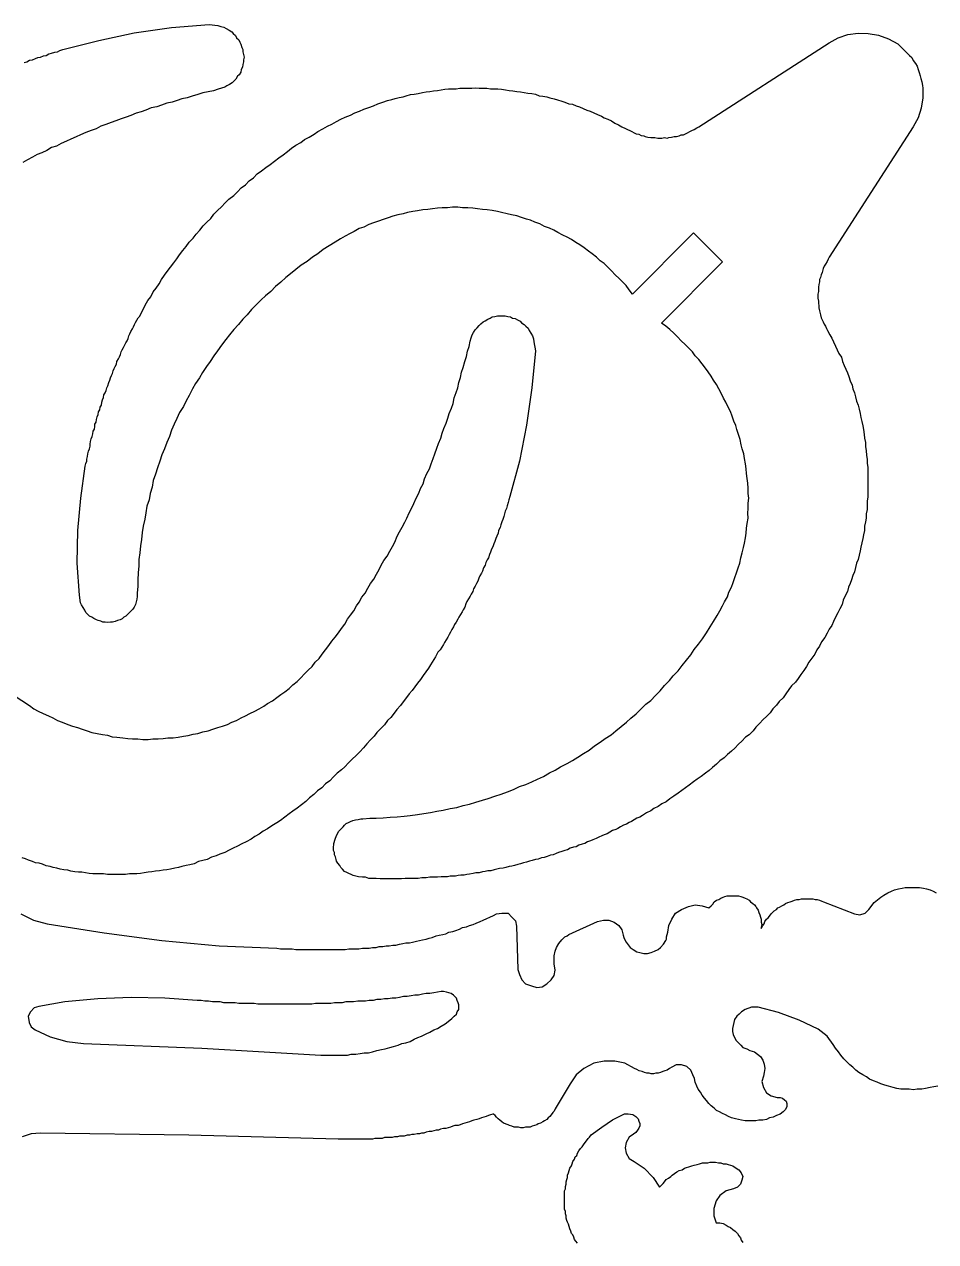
# Model space of a CAD drawing. Extents: x 6 to 899, y 6 to 466.
# Drawn here: x 109.3 to 244, y 258.7 to 438.6 of the extents above; entities that cross this region are included whole.
import ezdxf

# ---------------------------------------------------------------- set-up
doc = ezdxf.new("R2010")
doc.units = 0
doc.header["$MEASUREMENT"] = 0
doc.layers.add('DEFAULT_LAYER', color=1, linetype='Continuous')

msp = doc.modelspace()

# ---------------------------------------------------------------- linework, layer by layer
at = {"layer": 'DEFAULT_LAYER'}
for points in [[(109.34, 433.01), (109.73, 433.09), (110.13, 433.32), (110.53, 433.4), (111, 433.56), (111.32, 433.72), (111.72, 433.8), (112.19, 433.96), (112.59, 434.04), (112.98, 434.27), (113.38, 434.35), (113.85, 434.51), (114.25, 434.59), (114.57, 434.75), (115.04, 434.91), (120.35, 436.25), (125.58, 437.36), (131.12, 438.16), (136.67, 438.63), (137.94, 438.47), (138.41, 438.31), (138.81, 438.23), (139.2, 438), (139.6, 437.76), (140, 437.52), (140.23, 437.28), (140.55, 436.97), (140.71, 436.65), (141.03, 436.33), (141.18, 436.02), (141.34, 435.7), (141.5, 435.22), (141.66, 434.91), (141.66, 434.59), (141.74, 434.19), (141.82, 433.8), (141.74, 433.4), (141.74, 433.09), (141.66, 432.69), (141.58, 432.29), (141.42, 431.98), (141.34, 431.58), (141.11, 431.18), (140.87, 430.95), (140.63, 430.55), (140.39, 430.31), (140.08, 430), (139.68, 429.76), (139.28, 429.52), (138.97, 429.36), (138.49, 429.2), (138.02, 429.05), (137.3, 428.81), (136.51, 428.65), (135.72, 428.49), (135.01, 428.25), (134.13, 428.02), (133.42, 427.78), (132.63, 427.62), (131.92, 427.38), (131.2, 427.14), (130.41, 426.99), (129.62, 426.67), (128.91, 426.43), (128.11, 426.27), (127.32, 425.96), (126.61, 425.72), (125.9, 425.48), (125.1, 425.16), (124.39, 424.93), (123.68, 424.69), (122.88, 424.37), (122.17, 424.13), (121.38, 423.82), (120.67, 423.58), (119.95, 423.18), (119.24, 422.95), (118.45, 422.63), (117.66, 422.31), (117.02, 421.99), (116.23, 421.68), (115.6, 421.36), (114.8, 421.04), (114.09, 420.65), (113.38, 420.41), (112.67, 420.01), (111.95, 419.62), (111.24, 419.38), (110.53, 418.98), (109.81, 418.59), (109.1, 418.19)], [(106.88, 340.08), (110.13, 337.94), (110.76, 337.47), (111.4, 337.15), (112.11, 336.76), (112.9, 336.44), (113.54, 336.12), (114.25, 335.73), (114.96, 335.49), (115.76, 335.17), (116.47, 334.93), (117.18, 334.7), (117.89, 334.46), (118.61, 334.22), (119.32, 333.98), (120.11, 333.83), (120.9, 333.67), (121.62, 333.59), (122.33, 333.35), (123.04, 333.27), (123.91, 333.19), (124.63, 333.11), (125.34, 333.03), (126.13, 333.03), (126.85, 332.95), (127.64, 332.95), (128.35, 333.03), (129.14, 333.03), (129.86, 333.11), (130.57, 333.19), (131.36, 333.19), (132.07, 333.27), (132.87, 333.43), (133.58, 333.51), (134.29, 333.75), (135.01, 333.83), (135.72, 334.06), (136.51, 334.22), (137.22, 334.46), (137.94, 334.7), (138.65, 334.93), (139.36, 335.17), (140, 335.49), (140.71, 335.73), (141.42, 336.12), (142.06, 336.44), (142.69, 336.76), (143.4, 337.15), (144.04, 337.47), (144.75, 337.87), (145.3, 338.26), (146.02, 338.66), (146.65, 339.13), (147.28, 339.61), (147.84, 340), (148.47, 340.48), (149.03, 341.03), (149.66, 341.51), (150.22, 342.06), (150.77, 342.62), (151.32, 343.17), (151.88, 343.73), (152.35, 344.36), (152.91, 344.92), (153.38, 345.55), (153.86, 346.18), (153.86, 346.18), (154.33, 346.82), (154.81, 347.45), (155.29, 348.08), (155.76, 348.72), (156.24, 349.35), (156.71, 349.99), (157.11, 350.7), (157.58, 351.33), (158.06, 351.97), (158.45, 352.68), (158.85, 353.23), (159.25, 353.95), (159.72, 354.58), (160.12, 355.29), (160.51, 356.01), (160.99, 356.64), (161.38, 357.35), (161.78, 358.07), (162.1, 358.7), (162.49, 359.41), (162.97, 360.05), (163.37, 360.76), (163.76, 361.47), (164.16, 362.19), (164.4, 362.9), (164.79, 363.61), (165.19, 364.32), (165.58, 365.04), (165.9, 365.67), (166.22, 366.46), (166.61, 367.18), (166.93, 367.81), (167.25, 368.6), (167.64, 369.32), (167.88, 370.03), (168.28, 370.74), (168.51, 371.45), (168.83, 372.25), (169.23, 372.96), (169.47, 373.67), (169.78, 374.46), (170.02, 375.18), (170.34, 375.97), (170.57, 376.68), (170.89, 377.47), (171.13, 378.19), (171.37, 378.9), (171.68, 379.69), (171.92, 380.41), (172.16, 381.12), (172.48, 381.91), (172.71, 382.62), (172.87, 383.42), (173.19, 384.21), (173.43, 384.92), (173.58, 385.71), (173.82, 386.43), (173.98, 387.22), (174.22, 387.93), (174.46, 388.8), (174.69, 389.52), (174.85, 390.31), (175.09, 391.02), (175.25, 391.81), (175.41, 392.29), (175.56, 392.76), (175.72, 393.08), (175.96, 393.48), (176.28, 393.79), (176.59, 394.11), (176.83, 394.35), (177.15, 394.66), (177.47, 394.82), (177.86, 395.06), (178.18, 395.22), (178.5, 395.38), (178.89, 395.46), (179.29, 395.54), (179.61, 395.54), (180.08, 395.54), (180.4, 395.54), (180.79, 395.46), (181.19, 395.38), (181.51, 395.22), (181.9, 395.14), (182.22, 394.98), (182.62, 394.74), (182.85, 394.51), (183.25, 394.27), (183.49, 394.03), (183.8, 393.71), (183.96, 393.4), (184.2, 393), (184.44, 392.61), (184.6, 392.13), (184.67, 391.73), (184.91, 390.39), (184.36, 384.92), (183.57, 379.38), (182.54, 374.07), (181.11, 368.84), (180.95, 368.36), (180.87, 367.97), (180.71, 367.49), (180.63, 367.1), (180.4, 366.7), (180.32, 366.3), (180.24, 365.91), (180.08, 365.43), (179.92, 365.12), (179.76, 364.64), (179.68, 364.25), (179.45, 363.85), (179.37, 363.45), (179.21, 362.98), (179.05, 362.66), (178.89, 362.19), (178.73, 361.87), (178.58, 361.39), (178.42, 361.08), (178.26, 360.6), (178.1, 360.28), (177.94, 359.81), (177.78, 359.49), (177.55, 359.1), (177.47, 358.7), (177.23, 358.3), (177.07, 357.83), (176.91, 357.51), (176.67, 357.12), (176.52, 356.8), (176.36, 356.32), (176.2, 356.01), (175.96, 355.61), (175.72, 355.21), (175.64, 354.82), (175.41, 354.42), (175.25, 354.11), (175.01, 353.71), (174.77, 353.31), (174.61, 353), (174.46, 352.52), (174.22, 352.12), (174.06, 351.81), (173.82, 351.41), (173.58, 351.02), (173.43, 350.7), (173.19, 350.3), (172.95, 349.91), (172.79, 349.59), (172.55, 349.19), (172.32, 348.8), (172.16, 348.48), (171.92, 348.08), (171.68, 347.69), (171.45, 347.29), (171.29, 346.98), (171.05, 346.58), (170.81, 346.18), (170.49, 345.87), (170.34, 345.55), (170.1, 345.15), (169.86, 344.76), (169.62, 344.36), (169.39, 343.97), (169.07, 343.49), (168.67, 342.94), (168.28, 342.38), (167.88, 341.83), (167.48, 341.27), (167.09, 340.72), (166.69, 340.16), (166.22, 339.69), (165.82, 339.13), (165.35, 338.5), (164.95, 337.94), (164.4, 337.39), (164, 336.84), (163.52, 336.2), (163.05, 335.73), (162.57, 335.09), (162.02, 334.54), (161.46, 333.98), (161.07, 333.43), (160.51, 332.87), (159.96, 332.32), (159.48, 331.69), (158.93, 331.13), (158.37, 330.58), (157.82, 330.02), (157.27, 329.47), (156.71, 328.91), (156.24, 328.44), (155.6, 327.96), (155.05, 327.41), (154.49, 326.85), (153.86, 326.38), (153.3, 325.82), (152.67, 325.35), (152.12, 324.79), (151.48, 324.32), (150.93, 323.76), (150.29, 323.29), (149.66, 322.81), (149.03, 322.34), (148.47, 321.94), (147.84, 321.47), (147.2, 320.99), (146.65, 320.6), (145.94, 320.2), (145.3, 319.72), (144.67, 319.41), (144.04, 318.93), (143.4, 318.62), (142.85, 318.22), (142.13, 317.82), (141.5, 317.51), (140.87, 317.19), (140.23, 316.87), (139.6, 316.56), (138.97, 316.24), (138.25, 316), (137.7, 315.76), (136.99, 315.53), (136.35, 315.21), (135.72, 315.05), (135.08, 314.89), (134.45, 314.58), (133.82, 314.42), (133.26, 314.34), (132.63, 314.18), (132.15, 314.02), (131.6, 313.94), (130.97, 313.78), (130.41, 313.7), (129.86, 313.62), (129.3, 313.55), (128.75, 313.47), (128.19, 313.39), (127.64, 313.31), (127.08, 313.23), (126.53, 313.15), (125.97, 313.07), (125.5, 313.07), (124.87, 313.07), (124.31, 312.99), (123.84, 312.99), (123.2, 312.99), (122.73, 312.99), (122.09, 312.99), (121.62, 312.99), (121.06, 313.07), (120.59, 313.07), (119.95, 313.07), (119.48, 313.07), (118.92, 313.15), (118.37, 313.23), (117.82, 313.31), (117.34, 313.31), (116.79, 313.39), (116.23, 313.47), (115.76, 313.62), (115.2, 313.7), (114.65, 313.78), (114.17, 313.94), (113.62, 314.02), (113.14, 314.18), (112.59, 314.26), (112.03, 314.5), (111.56, 314.65), (111, 314.73), (110.53, 314.89), (109.97, 315.13), (109.5, 315.29), (109.02, 315.45)], [(108.81, 307.15), (110.71, 306.25), (112.73, 305.69), (121.13, 304.35), (129.65, 303.23), (138.16, 302.45), (146.67, 302.11), (147.23, 302), (147.79, 302), (148.35, 302), (148.91, 302), (149.47, 301.89), (149.92, 301.89), (150.48, 301.89), (151.04, 301.89), (151.6, 301.89), (152.05, 301.89), (152.61, 301.89), (153.17, 301.89), (153.73, 301.89), (154.18, 301.89), (154.74, 301.89), (155.19, 301.89), (155.75, 301.89), (156.31, 301.89), (156.76, 301.89), (157.32, 302), (157.76, 302), (158.33, 302), (158.77, 302), (159.33, 302.11), (159.78, 302.11), (160.34, 302.11), (160.79, 302.22), (161.35, 302.22), (161.8, 302.33), (162.36, 302.33), (162.81, 302.45), (163.25, 302.45), (163.81, 302.56), (164.26, 302.56), (164.82, 302.67), (165.27, 302.78), (165.72, 302.89), (166.28, 302.89), (166.73, 303.01), (167.29, 303.12), (167.74, 303.23), (168.18, 303.34), (168.74, 303.45), (169.19, 303.57), (169.64, 303.68), (170.2, 303.9), (170.65, 304.01), (171.21, 304.13), (171.66, 304.24), (172.1, 304.46), (172.67, 304.57), (173.11, 304.69), (173.67, 304.91), (174.12, 305.13), (174.68, 305.25), (175.13, 305.47), (175.69, 305.58), (176.14, 305.81), (176.7, 306.03), (177.15, 306.25), (177.71, 306.48), (178.15, 306.7), (178.71, 306.93), (179.16, 307.15), (179.95, 307.26), (180.84, 307.26), (181.4, 306.7), (181.96, 306.14), (182.08, 305.36), (182.3, 298.97), (182.52, 298.19), (182.86, 297.4), (183.42, 296.84), (184.32, 296.51), (185.1, 296.28), (185.88, 296.4), (186.56, 296.84), (187.23, 297.4), (187.68, 298.08), (187.79, 298.86), (187.68, 299.76), (187.68, 300.09), (187.68, 300.32), (187.68, 300.99), (187.79, 301.66), (188.01, 302.22), (188.35, 302.78), (188.8, 303.34), (189.25, 303.79), (189.58, 303.9), (189.81, 304.13), (194.06, 306.03), (194.96, 306.25), (195.74, 306.25), (196.53, 305.92), (197.2, 305.47), (197.65, 304.8), (197.87, 304.01), (197.98, 303.68), (198.1, 303.34), (198.32, 303.01), (198.43, 302.78), (198.88, 302.22), (199.33, 301.89), (199.89, 301.55), (200.34, 301.44), (200.9, 301.32), (201.46, 301.32), (202.02, 301.44), (202.47, 301.66), (203.03, 301.89), (203.36, 302.22), (203.81, 302.67), (204.15, 303.23), (204.26, 303.45), (204.26, 303.79), (204.37, 304.13), (204.48, 304.46), (204.59, 305.47), (205.04, 306.37), (205.6, 307.26), (206.5, 307.82), (207.51, 308.27), (208.51, 308.49), (209.52, 308.38), (210.53, 308.05), (210.87, 308.38), (211.09, 308.61), (211.32, 308.94), (211.65, 309.17), (211.99, 309.28), (212.32, 309.5), (212.66, 309.62), (212.88, 309.73), (213.22, 309.84), (213.56, 309.84), (213.89, 309.84), (214.23, 309.84), (214.56, 309.84), (214.9, 309.84), (215.24, 309.73), (215.57, 309.62), (215.91, 309.5), (216.13, 309.39), (216.47, 309.17), (216.69, 308.94), (217.03, 308.72), (217.25, 308.49), (217.48, 308.27), (217.59, 308.05), (217.81, 307.71), (217.93, 307.37), (218.04, 307.04), (218.15, 306.7), (218.26, 306.37), (218.26, 305.92), (218.37, 305.58), (218.26, 305.13), (218.26, 305.02), (218.37, 305.13), (218.49, 305.47), (218.71, 305.69), (218.82, 306.03), (219.05, 306.37), (219.27, 306.59), (219.49, 306.81), (219.72, 307.15), (219.94, 307.37), (220.17, 307.6), (220.5, 307.82), (220.73, 308.05), (220.95, 308.16), (221.29, 308.38), (221.62, 308.49), (221.85, 308.72), (222.18, 308.83), (222.52, 308.94), (222.85, 309.06), (223.19, 309.17), (223.53, 309.28), (223.86, 309.28), (224.2, 309.39), (224.54, 309.39), (224.87, 309.39), (225.21, 309.39), (225.54, 309.39), (225.88, 309.39), (226.22, 309.28), (226.55, 309.28), (226.89, 309.17), (227.22, 309.06), (227.45, 308.94), (232.04, 307.15), (232.83, 307.04), (233.61, 307.26), (234.17, 307.82), (234.95, 308.83), (235.96, 309.62), (236.41, 309.95), (236.97, 310.29), (237.53, 310.51), (237.98, 310.74), (238.54, 310.85), (239.1, 310.96), (239.55, 311.07), (240.11, 311.07), (240.67, 311.07), (241.23, 311.07), (241.68, 311.07), (242.24, 310.96), (242.68, 310.85), (243.24, 310.74), (243.69, 310.51), (244.14, 310.29)], [(244.36, 281.72), (243.8, 281.61), (243.24, 281.5), (242.57, 281.38), (242.01, 281.27), (241.34, 281.27), (240.78, 281.16), (240.11, 281.27), (239.55, 281.27), (238.88, 281.27), (238.32, 281.38), (237.76, 281.5), (237.08, 281.72), (236.52, 281.83), (235.96, 282.06), (235.4, 282.28), (234.84, 282.5), (234.28, 282.73), (233.83, 283.06), (233.27, 283.4), (232.71, 283.74), (232.27, 284.07), (231.82, 284.52), (231.37, 284.86), (230.92, 285.3), (230.47, 285.75), (230.02, 286.31), (229.69, 286.76), (229.24, 287.32), (228.9, 287.88), (228.01, 289.11), (226.66, 290.12), (223.86, 291.47), (220.84, 292.59), (217.81, 293.37), (216.81, 293.37), (215.91, 293.03), (215.35, 292.7), (215.01, 292.36), (214.68, 292.03), (214.34, 291.58), (214.23, 291.13), (214.12, 290.68), (214, 290.23), (214, 289.79), (214.12, 289.34), (214.34, 288.89), (214.56, 288.44), (214.9, 288.11), (215.24, 287.77), (215.57, 287.43), (216.13, 287.21), (216.58, 286.98), (216.92, 286.87), (217.25, 286.76), (217.7, 286.42), (218.15, 286.09), (218.49, 285.53), (218.71, 284.97), (218.82, 284.3), (218.71, 283.74), (218.6, 283.18), (218.37, 282.39), (218.6, 281.5), (219.05, 280.71), (219.72, 280.26), (220.61, 280.04), (221.06, 280.04), (221.4, 279.93), (221.73, 279.7), (221.96, 279.48), (222.07, 279.14), (222.07, 278.69), (221.85, 278.25), (221.51, 277.91), (221.06, 277.57), (220.5, 277.35), (220.05, 277.13), (219.49, 277.01), (219.05, 276.79), (218.49, 276.68), (217.93, 276.68), (217.48, 276.57), (216.92, 276.57), (216.36, 276.57), (215.91, 276.57), (215.35, 276.68), (214.9, 276.79), (214.45, 276.9), (213.89, 277.01), (213.44, 277.24), (213, 277.46), (212.55, 277.69), (212.1, 277.91), (211.65, 278.13), (211.32, 278.47), (210.87, 278.81), (210.53, 279.14), (210.2, 279.59), (209.86, 279.93), (209.52, 280.38), (209.3, 280.82), (208.96, 281.27), (208.74, 281.72), (208.51, 282.28), (208.4, 282.84), (208.18, 283.4), (207.84, 284.07), (207.28, 284.63), (206.5, 284.86), (205.71, 284.86), (205.04, 284.52), (204.71, 284.3), (204.37, 284.07), (204.03, 283.96), (203.7, 283.85), (203.36, 283.74), (203.03, 283.62), (202.69, 283.62), (202.35, 283.51), (202.02, 283.51), (201.68, 283.62), (201.34, 283.62), (201.01, 283.74), (200.67, 283.85), (200.22, 283.96), (199.89, 284.18), (199.55, 284.3), (198.1, 285.08), (196.64, 285.42), (195.07, 285.42), (193.5, 285.08), (192.05, 284.3), (190.93, 283.4), (190.03, 282.06), (187.79, 278.36), (187.68, 278.02), (187.45, 277.8), (187.23, 277.46), (187, 277.24), (186.78, 277.01), (186.56, 276.79), (186.22, 276.57), (186, 276.45), (185.66, 276.23), (185.32, 276.12), (185.1, 276.01), (184.76, 275.89), (184.43, 275.78), (184.09, 275.67), (183.76, 275.67), (183.42, 275.67), (183.08, 275.56), (182.75, 275.56), (182.41, 275.67), (182.08, 275.67), (181.74, 275.67), (181.4, 275.78), (181.07, 275.89), (180.84, 276.01), (180.17, 276.23), (179.95, 276.45), (179.61, 276.68), (179.39, 276.9), (179.16, 277.13), (178.94, 277.35), (178.71, 277.57), (178.6, 277.57), (178.27, 277.46), (177.93, 277.35), (177.59, 277.24), (177.26, 277.13), (176.92, 277.01), (176.59, 276.9), (176.25, 276.79), (175.8, 276.68), (175.47, 276.57), (175.13, 276.45), (174.79, 276.34), (174.46, 276.23), (174.12, 276.12), (173.79, 276.01), (173.45, 275.89), (173, 275.89), (172.67, 275.78), (172.33, 275.67), (171.99, 275.56), (171.66, 275.45), (171.32, 275.45), (170.87, 275.33), (170.54, 275.22), (170.2, 275.22), (169.86, 275.11), (169.53, 275), (169.19, 275), (168.74, 274.89), (168.41, 274.77), (168.07, 274.77), (167.74, 274.66), (167.4, 274.66), (166.95, 274.55), (166.62, 274.55), (166.28, 274.44), (165.94, 274.44), (165.5, 274.33), (165.16, 274.33), (164.82, 274.33), (164.49, 274.21), (164.04, 274.21), (163.7, 274.1), (163.37, 274.1), (163.03, 274.1), (162.58, 274.1), (162.25, 273.99), (161.91, 273.99), (161.57, 273.99), (161.13, 273.99), (160.79, 273.88), (160.45, 273.88), (160.12, 273.88), (159.67, 273.88), (159.33, 273.88), (159, 273.88), (158.66, 273.88), (158.21, 273.88), (157.88, 273.88), (157.54, 273.88), (157.2, 273.88), (156.76, 273.88), (156.42, 273.88), (156.08, 273.88), (155.75, 273.88), (133.68, 274.44), (111.72, 274.77), (110.38, 274.66), (109.03, 274.21)], [(191.11, 258.49), (190.88, 258.82), (190.66, 259.05), (190.55, 259.38), (190.44, 259.72), (190.21, 259.94), (190.1, 260.28), (189.99, 260.62), (189.88, 260.95), (189.76, 261.29), (189.65, 261.62), (189.54, 261.85), (189.43, 262.18), (189.43, 262.52), (189.32, 262.86), (189.32, 263.19), (189.2, 263.53), (189.2, 263.86), (189.2, 264.2), (189.2, 264.54), (189.2, 264.87), (189.2, 265.21), (189.2, 265.55), (189.2, 265.88), (189.2, 266.22), (189.32, 266.55), (189.32, 266.89), (189.43, 267.23), (189.43, 267.56), (189.54, 267.9), (189.65, 268.23), (189.65, 268.57), (189.76, 268.91), (189.88, 269.24), (189.99, 269.58), (190.21, 269.91), (190.32, 270.25), (190.44, 270.59), (190.66, 270.92), (190.77, 271.26), (191, 271.48), (191.11, 271.82), (191.33, 272.16), (191.56, 272.49), (191.78, 272.72), (192, 273.05), (192.23, 273.39), (192.45, 273.61), (192.68, 273.95), (192.9, 274.17), (193.13, 274.51), (194.69, 275.63), (196.26, 276.75), (198.05, 277.64), (198.61, 277.64), (199.29, 277.53), (199.74, 277.2), (200.07, 276.86), (200.18, 276.52), (200.3, 276.19), (200.3, 275.85), (200.18, 275.52), (199.96, 275.18), (199.74, 274.84), (199.4, 274.62), (198.73, 274.17), (198.28, 273.39), (198.17, 272.6), (198.28, 271.82), (198.73, 271.03), (199.51, 270.59), (200.97, 269.58), (202.31, 268.23), (203.21, 266.78), (203.43, 267), (203.77, 267.34), (203.99, 267.56), (204.22, 267.9), (204.55, 268.12), (204.89, 268.35), (205.11, 268.57), (205.45, 268.79), (205.78, 269.02), (206.12, 269.24), (206.57, 269.35), (206.91, 269.58), (207.24, 269.69), (207.58, 269.8), (208.03, 269.91), (208.36, 270.03), (208.81, 270.14), (209.15, 270.25), (209.59, 270.36), (209.93, 270.36), (210.38, 270.36), (210.71, 270.47), (211.16, 270.47), (211.5, 270.47), (211.95, 270.36), (212.28, 270.36), (212.62, 270.25), (213.07, 270.25), (213.4, 270.14), (213.74, 270.03), (214.08, 269.91), (214.41, 269.69), (214.97, 269.35), (215.31, 268.91), (215.53, 268.35), (215.42, 267.79), (215.2, 267.23), (214.75, 266.78), (214.19, 266.55), (213.07, 266.22), (212.17, 265.55), (211.61, 264.76), (211.27, 263.64), (211.27, 262.52), (211.61, 261.51), (212.17, 261.51), (212.62, 261.4), (213.07, 261.18), (213.4, 260.95), (213.74, 260.84), (214.08, 260.5), (214.41, 260.28), (214.75, 259.94), (214.97, 259.61), (215.2, 259.27), (215.31, 258.94), (215.53, 258.6)]]:
    msp.add_lwpolyline(points, dxfattribs=at)
for points in [[(211.75, 351.24), (212.15, 351.95), (212.54, 352.67), (212.86, 353.3), (213.26, 354.01), (213.49, 354.73), (213.89, 355.44), (214.13, 356.15), (214.36, 356.86), (214.6, 357.58), (214.84, 358.29), (215.08, 359), (215.24, 359.8), (215.47, 360.51), (215.63, 361.3), (215.79, 361.93), (215.95, 362.73), (216.03, 363.44), (216.11, 364.15), (216.19, 364.87), (216.34, 365.66), (216.27, 366.37), (216.34, 367.08), (216.34, 367.88), (216.42, 368.59), (216.34, 369.3), (216.34, 370.09), (216.27, 370.81), (216.19, 371.52), (216.11, 372.23), (216.03, 372.95), (215.95, 373.66), (215.79, 374.45), (215.71, 375.16), (215.47, 375.88), (215.31, 376.51), (215.16, 377.3), (214.92, 378.02), (214.68, 378.73), (214.52, 379.36), (214.21, 380), (213.97, 380.71), (213.73, 381.42), (213.33, 382.13), (213.02, 382.77), (212.7, 383.4), (212.38, 384.04), (211.99, 384.75), (211.67, 385.38), (211.2, 386.02), (210.88, 386.65), (210.4, 387.28), (210.01, 387.84), (209.53, 388.47), (209.06, 389.11), (208.5, 389.66), (208.11, 390.22), (207.55, 390.77), (207, 391.32), (206.44, 391.88), (205.89, 392.43), (205.33, 392.99), (204.78, 393.54), (204.15, 394.02), (203.51, 394.49), (212.54, 403.52), (208.26, 407.8), (199.23, 398.77), (198.76, 399.4), (198.28, 400.04), (197.81, 400.51), (197.25, 401.07), (196.7, 401.62), (196.14, 402.18), (195.59, 402.73), (195.04, 403.29), (194.48, 403.68), (193.93, 404.24), (193.29, 404.71), (192.74, 405.11), (192.1, 405.58), (191.47, 406.06), (190.84, 406.38), (190.2, 406.85), (189.57, 407.17), (188.94, 407.48), (188.22, 407.88), (187.59, 408.2), (186.95, 408.51), (186.24, 408.75), (185.53, 409.15), (184.82, 409.39), (184.18, 409.7), (183.55, 409.86), (182.84, 410.1), (182.12, 410.34), (181.33, 410.49), (180.7, 410.65), (179.9, 410.81), (179.27, 410.97), (178.48, 411.13), (177.77, 411.21), (177.05, 411.29), (176.34, 411.37), (175.63, 411.45), (174.91, 411.52), (174.12, 411.52), (173.41, 411.6), (172.62, 411.6), (171.9, 411.52), (171.11, 411.52), (170.4, 411.45), (169.69, 411.37), (168.97, 411.29), (168.26, 411.21), (167.47, 411.05), (166.75, 410.97), (165.96, 410.81), (165.33, 410.65), (164.54, 410.49), (163.82, 410.26), (163.11, 410.02), (162.4, 409.78), (161.68, 409.54), (160.97, 409.31), (160.26, 409.07), (159.55, 408.67), (158.83, 408.44), (158.12, 408.04), (157.49, 407.72), (156.77, 407.33), (156.06, 406.93), (155.27, 406.45), (154.4, 405.9), (153.52, 405.35), (152.73, 404.71), (151.94, 404.24), (151.15, 403.6), (150.28, 403.05), (149.48, 402.41), (148.69, 401.78), (147.98, 401.23), (147.27, 400.51), (146.47, 399.88), (145.76, 399.17), (144.97, 398.53), (144.34, 397.9), (143.62, 397.19), (142.91, 396.47), (142.28, 395.68), (141.64, 395.05), (141.01, 394.26), (140.3, 393.54), (139.66, 392.75), (139.11, 392.04), (138.47, 391.24), (137.92, 390.37), (137.36, 389.66), (136.81, 388.79), (136.26, 388.08), (135.7, 387.2), (135.23, 386.41), (134.67, 385.54), (134.2, 384.75), (133.72, 383.8), (133.25, 383.01), (132.85, 382.13), (132.29, 381.26), (131.9, 380.39), (131.5, 379.52), (131.11, 378.65), (130.79, 377.7), (130.39, 376.83), (130.08, 375.88), (129.68, 375.01), (129.36, 374.05), (129.05, 373.1), (128.73, 372.15), (128.41, 371.2), (128.25, 370.25), (127.94, 369.3), (127.78, 368.35), (127.46, 367.4), (127.3, 366.45), (127.15, 365.5), (126.91, 364.47), (126.75, 363.52), (126.67, 362.49), (126.51, 361.54), (126.43, 360.51), (126.27, 359.56), (126.27, 358.61), (126.19, 357.58), (126.12, 356.55), (126.12, 355.6), (126.04, 354.57), (126.04, 354.09), (125.96, 353.7), (125.88, 353.3), (125.8, 352.9), (125.56, 352.51), (125.4, 352.19), (125.16, 351.95), (124.85, 351.64), (124.61, 351.4), (124.37, 351.16), (124.06, 351), (123.82, 350.76), (123.5, 350.61), (123.11, 350.53), (122.79, 350.37), (122.39, 350.29), (122.08, 350.29), (121.68, 350.21), (121.28, 350.29), (120.97, 350.29), (120.65, 350.45), (120.25, 350.53), (120.02, 350.61), (119.62, 350.84), (119.3, 351), (118.99, 351.16), (118.75, 351.4), (118.43, 351.72), (118.27, 352.03), (118.04, 352.43), (117.8, 352.82), (117.64, 353.14), (117.48, 354.25), (117.16, 359), (117.24, 363.84), (117.72, 368.59), (118.35, 373.34), (118.43, 373.74), (118.59, 374.05), (118.59, 374.37), (118.67, 374.77), (118.75, 375.16), (118.83, 375.56), (118.99, 375.88), (119.07, 376.27), (119.07, 376.59), (119.14, 376.99), (119.22, 377.38), (119.38, 377.7), (119.46, 378.09), (119.54, 378.49), (119.7, 378.81), (119.78, 379.2), (119.78, 379.52), (119.94, 379.84), (120.02, 380.23), (120.09, 380.63), (120.25, 380.95), (120.33, 381.34), (120.49, 381.66), (120.57, 382.06), (120.73, 382.37), (120.81, 382.77), (120.89, 383.16), (121.05, 383.48), (121.12, 383.88), (121.28, 384.19), (121.44, 384.51), (121.52, 384.91), (121.68, 385.22), (121.84, 385.7), (122, 386.02), (122.08, 386.41), (122.23, 386.73), (122.39, 387.05), (122.47, 387.44), (122.63, 387.76), (122.79, 388.08), (122.95, 388.39), (123.03, 388.79), (123.26, 389.19), (123.42, 389.5), (123.58, 389.82), (123.66, 390.22), (123.82, 390.53), (123.98, 390.85), (124.14, 391.17), (124.37, 391.56), (124.53, 391.88), (124.69, 392.2), (124.77, 392.59), (124.93, 392.91), (125.09, 393.23), (125.32, 393.62), (125.48, 393.94), (125.64, 394.26), (125.8, 394.57), (125.96, 394.89), (126.19, 395.28), (126.43, 395.52), (126.59, 395.84), (126.91, 396.47), (127.22, 397.11), (127.62, 397.82), (128.02, 398.37), (128.41, 399.09), (128.81, 399.64), (129.28, 400.28), (129.6, 400.91), (130.08, 401.54), (130.47, 402.1), (130.95, 402.73), (131.42, 403.37), (131.9, 404), (132.29, 404.55), (132.77, 405.19), (133.25, 405.82), (133.72, 406.45), (134.28, 407.01), (134.75, 407.64), (135.3, 408.2), (135.78, 408.83), (136.33, 409.39), (136.89, 409.94), (137.36, 410.57), (137.92, 411.13), (138.47, 411.68), (139.03, 412.24), (139.58, 412.79), (140.3, 413.35), (140.85, 413.9), (141.4, 414.46), (142.04, 414.93), (142.59, 415.49), (143.23, 415.96), (143.78, 416.52), (144.41, 416.99), (145.05, 417.47), (145.68, 417.94), (146.32, 418.42), (146.95, 418.89), (147.58, 419.37), (148.22, 419.84), (148.85, 420.32), (149.48, 420.79), (150.2, 421.19), (150.75, 421.59), (151.47, 421.98), (152.18, 422.38), (152.73, 422.77), (153.45, 423.17), (154.16, 423.57), (154.79, 423.88), (155.51, 424.28), (156.14, 424.6), (156.77, 424.91), (157.57, 425.23), (158.2, 425.55), (158.91, 425.78), (159.55, 426.1), (160.26, 426.34), (160.97, 426.58), (161.61, 426.89), (162.32, 427.13), (163.03, 427.37), (163.66, 427.53), (164.14, 427.69), (164.77, 427.84), (165.33, 427.92), (165.8, 428.08), (166.44, 428.24), (166.99, 428.32), (167.55, 428.4), (168.18, 428.56), (168.73, 428.64), (169.29, 428.71), (169.84, 428.79), (170.4, 428.87), (170.95, 428.95), (171.51, 429.03), (172.06, 429.11), (172.7, 429.11), (173.17, 429.11), (173.73, 429.19), (174.36, 429.19), (174.83, 429.19), (175.47, 429.19), (176.02, 429.27), (176.58, 429.19), (177.21, 429.19), (177.69, 429.19), (178.24, 429.11), (178.87, 429.11), (179.35, 429.11), (179.9, 429.03), (180.46, 428.95), (181.01, 428.87), (181.57, 428.79), (182.12, 428.71), (182.68, 428.64), (183.23, 428.56), (183.79, 428.48), (184.34, 428.4), (184.9, 428.32), (185.45, 428.08), (186, 428), (186.56, 427.92), (187.03, 427.76), (187.67, 427.61), (188.14, 427.45), (188.78, 427.29), (189.25, 427.13), (189.81, 426.89), (190.36, 426.81), (190.92, 426.58), (191.39, 426.42), (191.95, 426.18), (192.5, 425.94), (192.98, 425.78), (193.53, 425.55), (194.08, 425.31), (194.64, 425.07), (195.04, 424.83), (195.59, 424.6), (196.14, 424.36), (196.62, 424.04), (197.17, 423.8), (197.65, 423.49), (198.2, 423.25), (198.52, 423.09), (198.84, 422.93), (199.15, 422.77), (199.47, 422.62), (199.79, 422.46), (200.18, 422.38), (200.5, 422.22), (200.9, 422.14), (201.13, 422.06), (201.53, 421.98), (201.93, 421.9), (202.24, 421.9), (202.56, 421.9), (202.96, 421.82), (203.27, 421.82), (203.59, 421.82), (203.99, 421.9), (204.38, 421.82), (204.62, 421.9), (205.02, 421.98), (205.41, 422.06), (205.73, 422.06), (206.13, 422.14), (206.44, 422.3), (206.76, 422.3), (207.08, 422.46), (207.39, 422.62), (207.71, 422.77), (208.03, 422.93), (208.34, 423.09), (208.74, 423.33), (209.06, 423.49), (228.31, 435.92), (229.65, 436.64), (231.08, 437.11), (232.58, 437.35), (234.09, 437.27), (235.59, 437.03), (237.1, 436.48), (238.45, 435.77), (239.56, 434.66), (239.87, 434.34), (240.19, 434.02), (240.51, 433.71), (240.74, 433.31), (241.06, 432.83), (241.3, 432.44), (241.46, 431.96), (241.62, 431.49), (241.77, 431.01), (241.85, 430.62), (242.01, 430.14), (242.09, 429.59), (242.17, 429.19), (242.17, 428.71), (242.17, 428.24), (242.17, 427.76), (241.93, 426.26), (241.46, 424.83), (240.74, 423.49), (228.31, 404.24), (228.15, 403.92), (227.99, 403.6), (227.75, 403.21), (227.59, 402.89), (227.44, 402.57), (227.36, 402.34), (227.28, 401.94), (227.12, 401.62), (227.04, 401.23), (226.88, 400.91), (226.88, 400.59), (226.8, 400.2), (226.72, 399.8), (226.72, 399.48), (226.72, 399.17), (226.64, 398.77), (226.64, 398.45), (226.64, 398.14), (226.72, 397.74), (226.72, 397.42), (226.8, 397.03), (226.8, 396.71), (226.88, 396.31), (226.96, 395.92), (227.04, 395.68), (227.12, 395.28), (227.28, 394.97), (227.44, 394.65), (227.59, 394.33), (227.75, 394.02), (227.91, 393.7), (228.07, 393.38), (228.39, 392.75), (228.7, 392.27), (228.94, 391.72), (229.26, 391.09), (229.49, 390.53), (229.73, 389.98), (230.13, 389.42), (230.29, 388.79), (230.52, 388.23), (230.76, 387.68), (231, 387.13), (231.24, 386.57), (231.4, 385.94), (231.71, 385.3), (231.79, 384.75), (232.03, 384.19), (232.19, 383.56), (232.35, 382.93), (232.58, 382.37), (232.74, 381.74), (232.9, 381.1), (232.98, 380.55), (233.14, 379.92), (233.3, 379.28), (233.38, 378.73), (233.46, 378.02), (233.54, 377.46), (233.69, 376.83), (233.69, 376.19), (233.77, 375.64), (233.85, 374.93), (233.93, 374.37), (233.93, 373.74), (234.01, 373.18), (234.01, 372.55), (234.01, 371.92), (234.01, 371.28), (234.01, 370.65), (234.01, 370.01), (234.01, 369.38), (234.01, 368.75), (233.93, 368.19), (233.93, 367.56), (233.93, 366.92), (233.77, 366.29), (233.77, 365.66), (233.69, 365.1), (233.54, 364.47), (233.54, 363.84), (233.38, 363.2), (233.3, 362.65), (233.14, 362.01), (232.98, 361.38), (232.9, 360.83), (232.74, 360.19), (232.58, 359.56), (232.35, 359), (232.19, 358.37), (232.03, 357.74), (231.79, 357.18), (231.63, 356.55), (231.4, 355.99), (231.16, 355.44), (231, 354.8), (230.68, 354.17), (230.37, 353.54), (230.21, 352.9), (229.89, 352.27), (229.57, 351.64), (229.26, 351), (228.94, 350.37), (228.7, 349.81), (228.31, 349.26), (227.99, 348.63), (227.67, 347.99), (227.2, 347.36), (226.88, 346.72), (226.48, 346.17), (226.17, 345.54), (225.77, 344.98), (225.3, 344.35), (224.98, 343.71), (224.58, 343.16), (224.11, 342.53), (223.71, 341.97), (223.32, 341.42), (222.76, 340.86), (222.37, 340.31), (221.89, 339.67), (221.49, 339.12), (220.94, 338.56), (220.54, 338.01), (219.99, 337.46), (219.59, 336.9), (219.04, 336.35), (218.56, 335.87), (218.01, 335.32), (217.45, 334.76), (217.06, 334.21), (216.5, 333.65), (215.95, 333.26), (215.39, 332.7), (214.92, 332.23), (214.36, 331.67), (213.89, 331.2), (213.26, 330.72), (212.78, 330.25), (212.15, 329.77), (211.67, 329.3), (211.04, 328.82), (210.56, 328.35), (210.01, 327.95), (209.37, 327.47), (208.82, 327.08), (208.26, 326.68), (207.63, 326.21), (207.08, 325.81), (206.52, 325.41), (205.97, 325.02), (205.33, 324.54), (204.78, 324.15), (204.22, 323.75), (203.59, 323.43), (203.04, 323.04), (202.4, 322.72), (201.93, 322.4), (201.29, 322.09), (200.74, 321.69), (200.34, 321.45), (199.87, 321.3), (199.47, 321.06), (199.08, 320.82), (198.76, 320.66), (198.36, 320.42), (197.89, 320.27), (197.49, 320.03), (197.09, 319.79), (196.78, 319.63), (196.3, 319.47), (195.91, 319.24), (195.51, 319), (195.04, 318.84), (194.72, 318.68), (194.24, 318.52), (193.85, 318.29), (193.37, 318.13), (193.05, 317.97), (192.58, 317.81), (192.18, 317.57), (191.79, 317.49), (191.31, 317.33), (190.92, 317.1), (190.52, 317.02), (190.04, 316.86), (189.65, 316.62), (189.25, 316.54), (188.78, 316.38), (188.3, 316.23), (187.98, 316.07), (187.51, 315.91), (187.11, 315.83), (186.64, 315.67), (186.16, 315.51), (185.77, 315.43), (185.29, 315.27), (184.9, 315.2), (184.42, 315.04), (184.02, 314.96), (183.55, 314.8), (183.15, 314.72), (182.68, 314.56), (182.28, 314.48), (181.81, 314.32), (181.41, 314.24), (181.01, 314.17), (180.54, 314.01), (180.14, 313.93), (179.59, 313.85), (179.19, 313.77), (178.8, 313.69), (178.32, 313.53), (177.84, 313.53), (177.45, 313.45), (177.05, 313.37), (176.58, 313.22), (176.1, 313.22), (175.71, 313.14), (175.15, 313.06), (174.76, 312.98), (174.36, 312.9), (173.88, 312.9), (173.49, 312.82), (173.09, 312.74), (172.77, 312.74), (172.3, 312.74), (171.9, 312.66), (171.43, 312.66), (170.95, 312.66), (170.4, 312.58), (169.92, 312.58), (169.29, 312.58), (168.73, 312.5), (168.1, 312.5), (167.55, 312.42), (166.91, 312.42), (166.28, 312.42), (165.65, 312.42), (165.09, 312.34), (164.46, 312.34), (163.82, 312.34), (163.19, 312.34), (162.56, 312.34), (161.92, 312.34), (161.37, 312.42), (160.89, 312.42), (160.26, 312.42), (159.78, 312.58), (159.31, 312.58), (158.75, 312.66), (158.36, 312.74), (157.96, 312.82), (157.64, 312.98), (157.33, 313.14), (157.01, 313.29), (156.69, 313.45), (156.38, 313.77), (156.14, 314.01), (155.98, 314.32), (155.66, 314.64), (155.51, 314.96), (155.43, 315.2), (155.35, 315.59), (155.19, 315.91), (155.19, 316.23), (155.03, 316.54), (155.03, 316.86), (155.11, 317.57), (155.27, 318.21), (155.51, 318.76), (155.82, 319.39), (156.22, 319.79), (156.46, 320.03), (156.69, 320.27), (156.93, 320.5), (157.25, 320.66), (157.57, 320.82), (157.88, 320.98), (158.28, 321.06), (158.67, 321.14), (159.07, 321.22), (159.39, 321.22), (160.42, 321.3), (161.37, 321.3), (162.4, 321.37), (163.43, 321.45), (164.46, 321.53), (165.49, 321.61), (166.36, 321.69), (167.47, 321.85), (168.42, 322.01), (169.37, 322.17), (170.32, 322.33), (171.27, 322.48), (172.3, 322.72), (173.25, 322.88), (174.2, 323.2), (175.15, 323.36), (176.1, 323.67), (177.05, 323.99), (177.92, 324.23), (178.87, 324.54), (179.83, 324.86), (180.78, 325.18), (181.65, 325.57), (182.52, 325.97), (183.47, 326.29), (184.34, 326.68), (185.21, 327.08), (186.08, 327.47), (186.95, 328.03), (187.83, 328.43), (188.62, 328.9), (189.57, 329.38), (190.36, 329.85), (191.15, 330.33), (192.02, 330.88), (192.82, 331.36), (193.61, 331.99), (194.48, 332.54), (195.19, 333.1), (196.07, 333.65), (196.78, 334.21), (197.57, 334.84), (198.36, 335.48), (199, 336.11), (199.79, 336.74), (200.5, 337.46), (201.21, 338.17), (201.93, 338.72), (202.64, 339.44), (203.35, 340.15), (203.99, 340.94), (204.7, 341.65), (205.25, 342.37), (205.97, 343.08), (206.6, 343.87), (207.23, 344.66), (207.87, 345.46), (208.34, 346.25), (208.98, 347.04), (209.61, 347.83), (210.17, 348.7), (210.72, 349.58), (211.2, 350.37), (211.75, 351.24)], [(111.5, 293.48), (110.82, 293.26), (110.26, 292.7), (109.93, 292.03), (110.04, 291.13), (110.38, 290.46), (110.94, 290.01), (113.18, 289), (115.64, 288.33), (118.11, 287.99), (135.58, 287.32), (153.17, 286.31), (153.84, 286.31), (154.52, 286.31), (155.08, 286.31), (155.75, 286.31), (156.42, 286.31), (157.09, 286.31), (157.65, 286.42), (158.33, 286.42), (159, 286.54), (159.56, 286.65), (160.23, 286.65), (160.79, 286.76), (161.46, 286.98), (162.13, 287.1), (162.69, 287.21), (163.37, 287.43), (163.93, 287.55), (164.6, 287.77), (165.16, 287.99), (165.72, 288.11), (166.39, 288.33), (166.95, 288.67), (167.51, 288.89), (168.07, 289.11), (168.74, 289.45), (169.3, 289.67), (169.86, 290.01), (170.42, 290.23), (170.98, 290.57), (171.54, 290.91), (171.99, 291.24), (172.55, 291.69), (172.89, 292.03), (173.23, 292.36), (173.34, 292.7), (173.56, 293.03), (173.56, 293.37), (173.56, 293.71), (173.45, 294.04), (173.34, 294.38), (173.23, 294.72), (173, 294.94), (172.78, 295.16), (172.44, 295.39), (172.1, 295.5), (171.77, 295.61), (171.32, 295.72), (170.98, 295.72), (170.42, 295.61), (169.86, 295.5), (169.3, 295.39), (168.74, 295.39), (168.18, 295.28), (167.62, 295.16), (167.06, 295.16), (166.5, 295.05), (165.94, 294.94), (165.38, 294.94), (164.82, 294.83), (164.26, 294.72), (163.7, 294.72), (163.14, 294.6), (162.58, 294.6), (162.02, 294.49), (161.46, 294.49), (160.9, 294.38), (160.34, 294.38), (159.78, 294.27), (159.22, 294.27), (158.66, 294.27), (157.99, 294.15), (157.43, 294.15), (156.87, 294.15), (156.31, 294.04), (155.75, 294.04), (155.19, 294.04), (154.63, 293.93), (154.07, 293.93), (153.51, 293.93), (152.95, 293.93), (152.39, 293.93), (151.83, 293.82), (151.27, 293.82), (150.71, 293.82), (150.15, 293.82), (149.59, 293.82), (149.03, 293.82), (148.47, 293.82), (147.91, 293.82), (147.35, 293.82), (146.79, 293.82), (146.23, 293.82), (145.67, 293.82), (145.11, 293.82), (144.43, 293.82), (143.87, 293.82), (143.31, 293.93), (142.75, 293.93), (142.19, 293.93), (141.63, 293.93), (141.07, 293.93), (140.51, 294.04), (139.95, 294.04), (139.39, 294.04), (138.83, 294.04), (138.27, 294.15), (137.71, 294.15), (137.15, 294.15), (136.59, 294.27), (136.03, 294.27), (135.47, 294.38), (134.91, 294.38), (130.09, 294.72), (125.16, 294.83), (120.23, 294.6), (115.31, 294.15), (111.5, 293.48)]]:
    msp.add_lwpolyline(points, close=True, dxfattribs=at)

doc.saveas('drawing.dxf')
